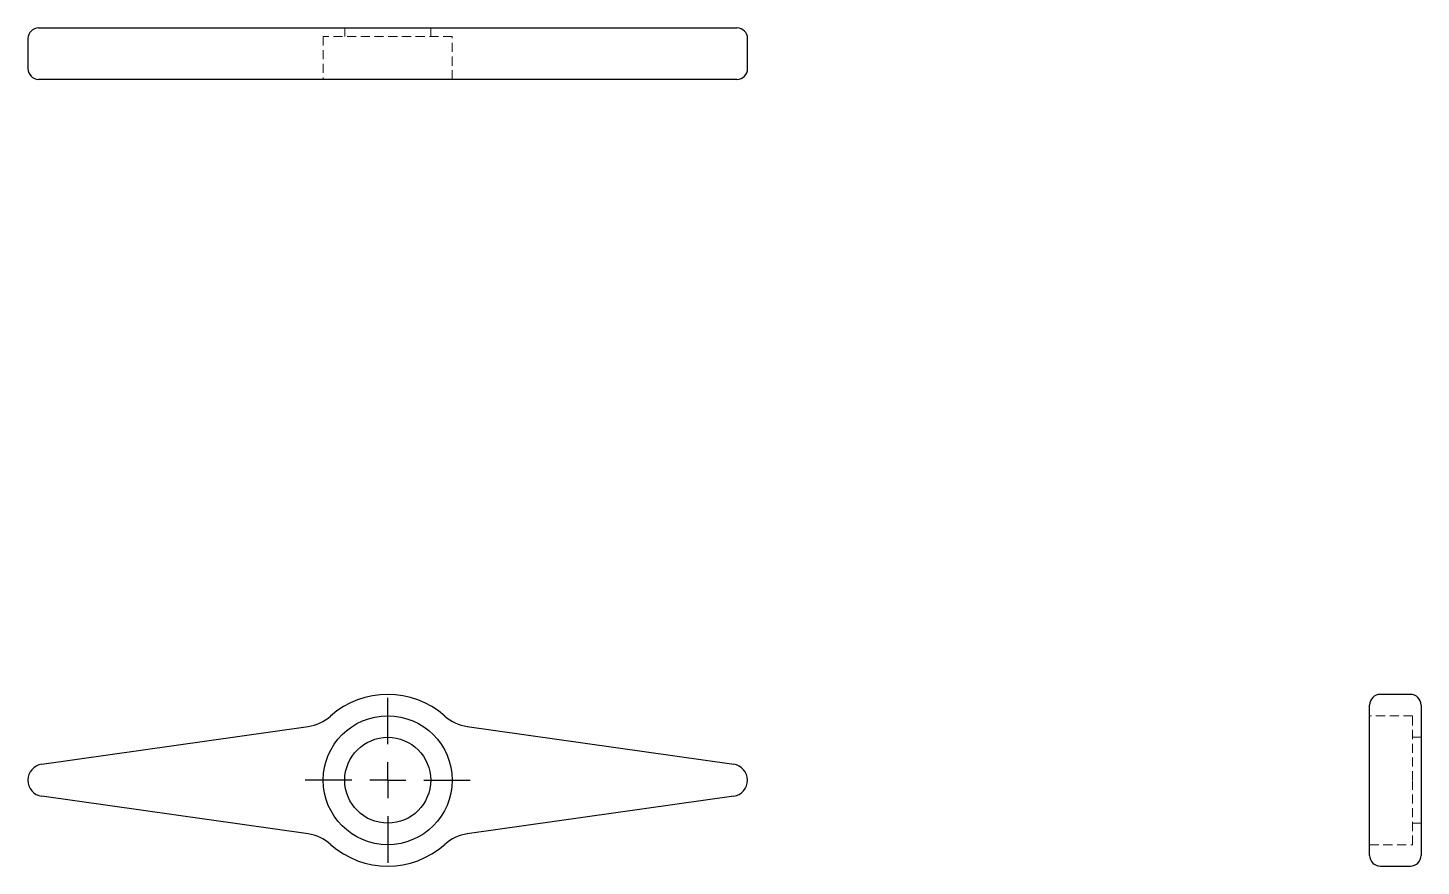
# Model space of a CAD drawing. Header units: millimetres. Extents: x 33 to 227, y 45 to 162.
import ezdxf

# ---------------------------------------------------------------- set-up
doc = ezdxf.new("R2010")
doc.units = ezdxf.units.MM
doc.linetypes.add('HIDDEN', pattern=[1.905, 1.27, -0.635])
doc.layers.add('10', color=7, linetype='Continuous')

# ---------------------------------------------------------------- blocks, each defined once
blk = doc.blocks.new('SW_CENTERMARKSYMBOL_0')
at = {"layer": '10', "color": 0}
for p, q in [((0, 5), (0, 11.46)), ((0, 0), (0, 2.5)), ((-5, 0), (-11.46, 0)), ((0, 0), (-2.5, 0)), ((0, 0), (0, -2.5)), ((0, 0), (2.5, 0)), ((5, 0), (11.46, 0)), ((0, -5), (0, -11.46))]:
    blk.add_line(p, q, dxfattribs=at)

msp = doc.modelspace()

# ---------------------------------------------------------------- linework, layer by layer
at = {"color": 7, "linetype": 'Continuous', "lineweight": 25}
for p, q in [((34.49, 161.58), (35.13, 161.58)), ((35.13, 161.58), (72.15, 161.58)), ((72.15, 161.58), (76.06, 161.58)), ((76.06, 161.58), (89.94, 161.58)), ((89.94, 161.58), (93.85, 161.58)), ((93.85, 161.58), (130.87, 161.58)), ((130.87, 161.58), (131.51, 161.58)), ((33, 160.09), (33, 155.91)), ((133, 155.91), (133, 160.09)), ((35.13, 154.42), (34.49, 154.42)), ((72.15, 154.42), (35.13, 154.42)), ((76.06, 154.42), (72.15, 154.42)), ((89.94, 154.42), (76.06, 154.42)), ((93.85, 154.42), (89.94, 154.42)), ((130.87, 154.42), (93.85, 154.42)), ((131.51, 154.42), (130.87, 154.42)), ((225.09, 68.94), (220.91, 68.94)), ((219.42, 64.81), (219.42, 67.45)), ((226.58, 67.45), (226.58, 64.81)), ((34.92, 59.22), (71.94, 64.47)), ((94.06, 64.47), (131.08, 59.22)), ((219.42, 63), (219.42, 64.81)), ((226.58, 64.81), (226.58, 63)), ((219.42, 57.74), (219.42, 63)), ((226.58, 63), (226.58, 57.74)), ((219.42, 56.26), (219.42, 57.74)), ((219.42, 51), (219.42, 56.26)), ((226.58, 57.74), (226.58, 56.26)), ((226.58, 56.26), (226.58, 51)), ((71.94, 49.53), (34.92, 54.78)), ((131.08, 54.78), (94.06, 49.53)), ((219.42, 49.19), (219.42, 51)), ((226.58, 51), (226.58, 49.19)), ((219.42, 46.55), (219.42, 49.19)), ((226.58, 49.19), (226.58, 46.55)), ((220.91, 45.06), (225.09, 45.06))]:
    msp.add_line(p, q, dxfattribs=at)
at = {"color": 7, "linetype": 'HIDDEN', "lineweight": 18}
for p, q in [((77.03, 161.58), (77.03, 160.39)), ((88.97, 160.39), (88.97, 161.58)), ((91.96, 160.39), (74.04, 160.39)), ((74.04, 160.39), (74.04, 154.42)), ((91.96, 154.42), (91.96, 160.39)), ((225.39, 65.96), (219.42, 65.96)), ((225.39, 57), (225.39, 65.96)), ((226.58, 62.97), (225.39, 62.97)), ((225.39, 48.04), (225.39, 57)), ((225.39, 51.03), (226.58, 51.03)), ((219.42, 48.04), (225.39, 48.04))]:
    msp.add_line(p, q, dxfattribs=at)
at = {"color": 7, "linetype": 'Continuous', "lineweight": 25}
for radius in [8.96, 5.97]:
    msp.add_circle((83, 57), radius, dxfattribs=at)
for centre, radius, start, end in [((34.49, 160.09), 1.49, 90, 180), ((131.51, 160.09), 1.49, 0, 90), ((34.49, 155.91), 1.49, 180, 270), ((131.51, 155.91), 1.49, 270, 0), ((83, 57), 11.94, 48.3587, 131.6413), ((220.91, 67.45), 1.49, 90, 180), ((225.09, 67.45), 1.49, 0, 90), ((71.1, 70.38), 5.97, 278.084, 311.6413), ((94.9, 70.38), 5.97, 228.3587, 261.916), ((35.24, 57), 2.24, 98.084, 261.916), ((130.76, 57), 2.24, 278.084, 81.916), ((71.1, 43.62), 5.97, 48.3587, 81.916), ((94.9, 43.62), 5.97, 98.084, 131.6413), ((83, 57), 11.94, 228.3587, 311.6413), ((220.91, 46.55), 1.49, 180, 270), ((225.09, 46.55), 1.49, 270, 0)]:
    msp.add_arc(centre, radius, start, end, dxfattribs=at)

# ---------------------------------------------------------------- block references
at = {"layer": '10'}
msp.add_blockref('SW_CENTERMARKSYMBOL_0', (83, 57), dxfattribs=at)

doc.saveas('drawing.dxf')
